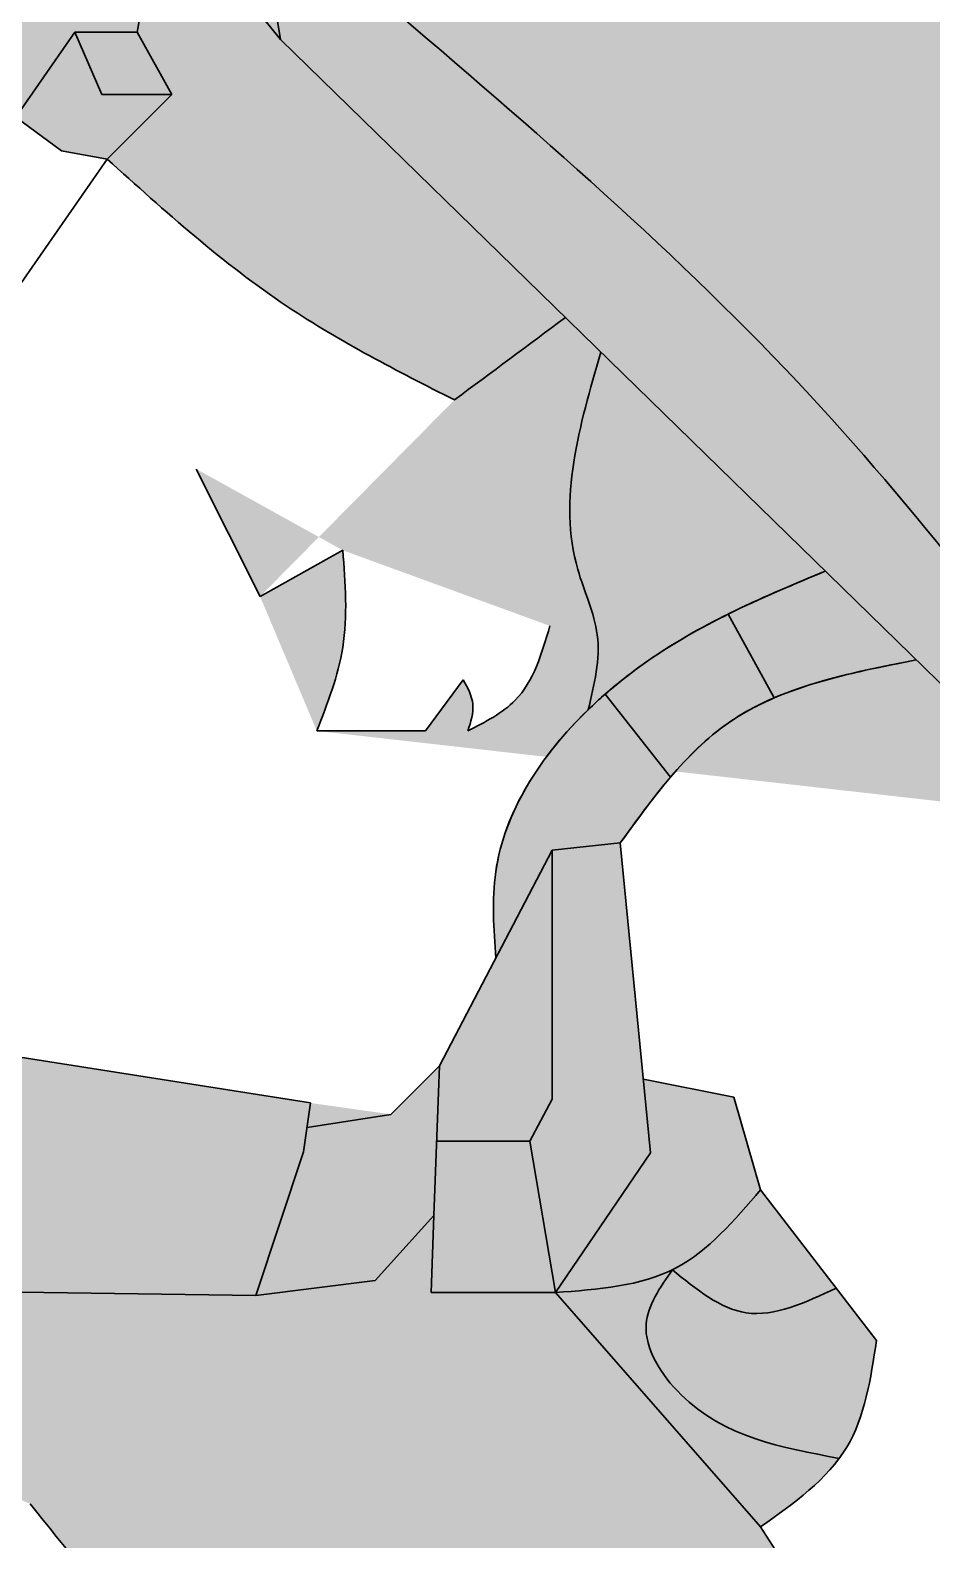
# Model space of a CAD drawing. Header units: millimetres. Extents: x 1769 to 1960, y 325 to 373.
# Drawn here: x 1874.06 to 1882.34, y 333.72 to 347.58 of the extents above; entities that cross this region are included whole.
import ezdxf

# ---------------------------------------------------------------- set-up
doc = ezdxf.new("R2010")
doc.units = ezdxf.units.MM

msp = doc.modelspace()

# ---------------------------------------------------------------- hatches: boundary and pattern name
at = {"lineweight": 35, "true_color": 0xffffff, "transparency": 33554687}
h = msp.add_hatch(color=7, dxfattribs=at)
h.set_gradient(color1=(248, 153, 30), color2=(247, 242, 129), rotation=100.00000000000003, centered=1)
edge = h.paths.add_edge_path()
edge.add_spline(control_points=[(1884.824130315142, 350.9769788894565), (1884.625200691187, 350.8173533069127), (1884.104867320043, 350.4227517839221), (1883.036360689566, 349.989431203754), (1881.643211257892, 350.0995344554509), (1880.568367718119, 350.8703583233998), (1880.04242853752, 351.782568723432), (1879.618042584472, 352.8847564566242), (1878.80721097609, 353.3540160958065), (1877.461967603781, 354.1416068341406), (1879.214035348589, 354.3674793596369), (1880.081489608632, 354.8036757777256), (1880.279846786127, 355.7642845855397), (1881.116360087763, 356.3241425360252), (1881.800992037062, 356.6379822006567), (1882.040426598757, 356.7436795669631)], knot_values=[0.3471506878311583, 0.3471506878311583, 0.3471506878311583, 0.3471506878311583, 1.112734461329204, 2.306294347598495, 3.790641945923429, 5.074858632271154, 6.145667967320282, 6.983355005621768, 8.50855668654755, 9.140180498273795, 10.92895704558753, 11.21128001387287, 11.92318808145047, 13.39303145148878, 14.18489923791493, 14.18489923791493, 14.18489923791493, 14.18489923791493], degree=3, periodic=0)
edge.add_spline(control_points=[(1882.040426598757, 356.7436795669631), (1881.870059496187, 357.308258793574), (1881.53678640367, 358.4883585594196), (1881.181290516891, 359.8424096763767), (1880.867229361095, 361.1099324574451), (1879.583602889598, 361.6241828865177), (1878.261588027795, 362.6460197788645), (1876.979890191306, 363.6722822597415), (1876.343254429065, 364.4223513693988), (1876.153469352427, 364.6682756378111)], knot_values=[2.849286707977086, 2.849286707977086, 2.849286707977086, 2.849286707977086, 4.613049002019338, 6.517988457313356, 7.135591304349128, 8.363928963404348, 10.26302010730355, 12.28784634640862, 13.22073996174955, 13.22073996174955, 13.22073996174955, 13.22073996174955], degree=3, periodic=0)
edge.add_line((1876.153469352427, 364.668275637811), (1876.006011886828, 363.1828815472714))
edge.add_line((1876.006011886828, 363.1828815472714), (1875.346718971354, 363.1828815472714))
edge.add_line((1875.346718971354, 363.1828815472714), (1875.738117386069, 361.565701977443))
edge.add_line((1875.738117386069, 361.565701977443), (1873.668152701075, 357.8205918703134))
edge.add_line((1873.668152701075, 357.8205918703134), (1872.64492319483, 358.7615213575606))
edge.add_spline(control_points=[(1872.64492319483, 358.7615213575606), (1872.480595497765, 358.5518515921865), (1872.128135723657, 358.1021394653749), (1871.721974612214, 356.6160712548635), (1872.448097231576, 354.4129707276075), (1873.336964820527, 351.8518903254975), (1874.70952526925, 349.4988969198331), (1875.799301977484, 348.1796696207979), (1876.363778093537, 347.4963440401317)], knot_values=[0, 0, 0, 0, 0.793774584578549, 1.7025347264675, 4.482030449746286, 7.446743857089983, 9.920340370766322, 12.57841114682466, 12.57841114682466, 12.57841114682466, 12.57841114682466], degree=3, periodic=0)
edge.add_line((1876.363778093537, 347.4963440401317), (1876.160334601301, 348.7163957944855))
edge.add_line((1876.160334601301, 348.7163957944855), (1876.804499859396, 349.7978802888312))
edge.add_line((1876.804499859396, 349.7978802888312), (1878.359085188079, 350.1669583516822))
edge.add_spline(control_points=[(1878.359085188079, 350.1669583516822), (1878.657954204353, 350.0499945315548), (1880.046856857225, 349.5064408300354), (1881.554343854228, 349.4620704524451), (1882.737444433719, 349.4272478506292)], knot_values=[0, 0, 0, 0, 0.9598013903905811, 4.460384398373872, 4.460384398373872, 4.460384398373872, 4.460384398373872], degree=3, periodic=0)
edge.add_line((1882.737444433719, 349.4272478506292), (1888.522052512932, 349.9490300908438))
edge.add_line((1888.522052512932, 349.9490300908438), (1888.872571283206, 349.1019329982842))
edge.add_spline(control_points=[(1888.872571283206, 349.1019329982843), (1889.319715010519, 349.967669014718), (1889.987545782706, 351.3508816392936), (1890.24360719977, 352.8918552694385), (1890.277859085802, 353.4588366913375)], knot_values=[0.5102602438032517, 0.5102602438032517, 0.5102602438032517, 0.5102602438032517, 3.418381101405393, 5.106603633363097, 5.106603633363097, 5.106603633363097, 5.106603633363097], degree=3, periodic=0)
edge.add_spline(control_points=[(1890.277859085802, 353.4588366913375), (1890.305962172777, 353.9240352558205), (1890.241398684217, 356.3989751008653), (1888.974439355352, 358.5762572381765), (1887.899889829268, 360.3322999026042)], knot_values=[5.106603633363097, 5.106603633363097, 5.106603633363097, 5.106603633363097, 6.491761361748718, 12.4653847137255, 12.4653847137255, 12.4653847137255, 12.4653847137255], degree=3, periodic=0)
edge.add_spline(control_points=[(1887.899889829268, 360.3322999026042), (1887.833550181728, 360.4407130083707), (1887.767034930143, 360.5490826426814), (1887.700519678557, 360.657452276992)], knot_values=[12.4653847137255, 12.4653847137255, 12.4653847137255, 12.4653847137255, 12.83417931842736, 12.83417931842736, 12.83417931842736, 12.83417931842736], degree=3, periodic=0)
edge.add_spline(control_points=[(1887.700519678563, 360.6574522769806), (1887.802017336042, 360.4250628466908), (1888.050345901432, 359.742804741242), (1888.134707346265, 359.0168568525606), (1888.189678767975, 358.5438162638503)], knot_values=[40.2354053358717, 40.2354053358717, 40.2354053358717, 40.2354053358717, 40.99463548530563, 42.41470788691642, 42.41470788691642, 42.41470788691642, 42.41470788691642], degree=3, periodic=0)
edge.add_spline(control_points=[(1888.189678767971, 358.5438162638571), (1888.315388367726, 358.3233740319219), (1888.765107434661, 357.425051764391), (1889.066441481742, 355.2158073215634), (1889.069558818486, 353.0996051925638), (1888.88816541321, 351.4291716034145), (1888.256676122345, 350.464014488168), (1887.181050790812, 350.0911146243388), (1886.034113683249, 350.0957244754544), (1885.242099751413, 350.5581348422716), (1884.893641786282, 350.9020201446767), (1884.824130315141, 350.9769788894567)], knot_values=[15.34426734999765, 15.34426734999765, 15.34426734999765, 15.34426734999765, 16.17082966123146, 18.77235188409562, 21.54469236370951, 22.66262467863747, 23.75902256409694, 24.77892587248258, 25.94420423971667, 27.10411572522744, 27.41082747392764, 27.41082747392764, 27.41082747392764, 27.41082747392764], degree=3, periodic=0)
edge = h.paths.add_edge_path()
edge.add_line((1878.79295715872, 368.7324603640855), (1877.94427535127, 366.8812289731541))
edge.add_spline(control_points=[(1877.94427535127, 366.8812289731541), (1878.138728219816, 366.7631026581487), (1878.89270012252, 366.3547846223955), (1879.735211414599, 366.0035591950772), (1880.386414077188, 365.787766158653), (1880.448690231209, 365.7675598247286)], knot_values=[28.2641990925982, 28.2641990925982, 28.2641990925982, 28.2641990925982, 28.94363726449557, 30.80765956646786, 31.0042806216313, 31.0042806216313, 31.0042806216313, 31.0042806216313], degree=3, periodic=0)
edge.add_line((1880.448690231209, 365.7675598247287), (1878.79295715872, 368.7324603640855))
h = msp.add_hatch(color=7, dxfattribs=at)
h.set_gradient(color1=(16, 86, 137), color2=(34, 52, 110), name='INVCYLINDER')
edge = h.paths.add_edge_path()
edge.add_spline(control_points=[(1872.124817640576, 355.4556351673377), (1872.03055560279, 355.7975823117121), (1871.95703873726, 356.1419713902255), (1871.926571739388, 356.4874554179233)], knot_values=[2.45644496757796, 2.45644496757796, 2.45644496757796, 2.45644496757796, 3.501409643760723, 3.501409643760723, 3.501409643760723, 3.501409643760723], degree=3, periodic=0)
edge.add_line((1871.926571739384, 356.4874554179707), (1870.823976176198, 355.8187995805253))
edge.add_line((1870.823976176198, 355.8187995805253), (1870.609923971253, 354.5240725814666))
edge.add_spline(control_points=[(1870.609923971253, 354.5240725814666), (1870.788450368553, 354.0015774847456), (1870.966976765853, 353.4790823880247), (1871.042393489418, 352.94295425554)], knot_values=[0, 0, 0, 0, 1.638298920087561, 1.638298920087561, 1.638298920087561, 1.638298920087561], degree=3, periodic=0)
edge.add_spline(control_points=[(1871.042393489418, 352.94295425554), (1871.044799952678, 352.9258470067402), (1871.11698931813, 352.3888170043919), (1871.082593661504, 351.8376944599449), (1871.049294577683, 351.3041423314693)], knot_values=[1.638298920087561, 1.638298920087561, 1.638298920087561, 1.638298920087561, 1.690575205430709, 3.278023297662561, 3.278023297662561, 3.278023297662561, 3.278023297662561], degree=3, periodic=0)
edge.add_line((1871.049294577683, 351.3041423314693), (1872.930231510305, 348.959767764412))
edge.add_line((1872.930231510305, 348.959767764412), (1873.603033915121, 349.4227586017406))
edge.add_line((1873.603033915121, 349.4227586017406), (1874.146841142114, 348.8789513747485))
edge.add_line((1874.146841142114, 348.8789513747485), (1873.739674676748, 348.2376211190256))
edge.add_line((1873.739674676748, 348.2376211190256), (1873.31031913746, 348.4860316433851))
edge.add_line((1873.31031913746, 348.4860316433851), (1871.41220814854, 350.851811723886))
edge.add_line((1871.41220814854, 350.851811723886), (1870.752845272711, 348.6565135173664))
edge.add_line((1870.752845272711, 348.6565135173664), (1869.640004127402, 348.1832758881006))
edge.add_line((1869.640004127402, 348.1832758881006), (1868.095595695931, 348.4408318968569))
edge.add_line((1868.095595695931, 348.4408318968569), (1867.231325689517, 350.7041459026126))
edge.add_line((1867.231325689517, 350.7041459026126), (1866.66031304742, 350.3055169590157))
edge.add_line((1866.66031304742, 350.3055169590157), (1867.405474959565, 346.9665434328656))
edge.add_spline(control_points=[(1867.405474959565, 346.9665434328656), (1867.205207189656, 345.7602544045841), (1866.792938089344, 343.2770006457076), (1867.254077042363, 340.8008941349794), (1867.49120873976, 339.5276047371102)], knot_values=[0, 0, 0, 0, 3.63865164746618, 7.49048956673741, 7.49048956673741, 7.49048956673741, 7.49048956673741], degree=3, periodic=0)
edge.add_spline(control_points=[(1867.49120873976, 339.5276047371102), (1867.565035453088, 339.0129717258522), (1867.692256362817, 338.1261371788702), (1867.539048395128, 337.2458101533132), (1867.474747516173, 336.8763398028776)], knot_values=[0, 0, 0, 0, 1.546933367248583, 2.665732516074162, 2.665732516074162, 2.665732516074162, 2.665732516074162], degree=3, periodic=0)
edge.add_line((1867.474747516173, 336.8763398028777), (1868.811625773759, 336.9820120343143))
edge.add_spline(control_points=[(1868.811625773737, 336.982012034299), (1869.10863670287, 337.1813236870583), (1869.636392795944, 337.4002119668122), (1870.182673662081, 337.3712948405887), (1870.373914922912, 337.3611715724653)], knot_values=[2.38679186065924, 2.38679186065924, 2.38679186065924, 2.386791860700247, 3.447695853840271, 4.019149331808633, 4.019149331808633, 4.019149331808633, 4.019149331808633], degree=3, periodic=0)
edge.add_line((1870.373914922912, 337.3611715724653), (1871.242886368407, 338.8401692591031))
edge.add_line((1871.242886368407, 338.8401692591031), (1871.44491033898, 340.0702068656086))
edge.add_line((1871.44491033898, 340.0702068656086), (1871.753227026011, 342.2503221275306))
edge.add_line((1871.753227026011, 342.2503221275306), (1871.992268643116, 342.9241414017061))
edge.add_line((1871.992268643116, 342.9241414017061), (1873.012804688578, 345.4583482939623))
edge.add_line((1873.012804688578, 345.4583482939623), (1873.933554493646, 346.7832569315635))
edge.add_line((1873.933554493646, 346.7832569315635), (1874.475977275996, 347.5637736643534))
edge.add_line((1874.475977275996, 347.5637736643534), (1875.046866634634, 347.5637736643534))
edge.add_line((1875.046866634634, 347.5637736643534), (1875.278339706428, 348.8426940014035))
edge.add_spline(control_points=[(1875.278339706478, 348.8426940013392), (1875.089811321988, 349.0883062142088), (1874.57420358136, 349.7874414763418), (1874.115241414258, 350.5309394310053), (1873.848968084662, 351.0226205030424)], knot_values=[8.244159132328441, 8.244159132328441, 8.244159132328441, 8.244159132328441, 9.172995528396626, 10.84917676683451, 10.84917676683451, 10.84917676683451, 10.84917676683451], degree=3, periodic=0)
edge.add_line((1873.848968084797, 351.0226205027945), (1871.542268212111, 353.5701145342589))
edge.add_line((1871.542268212111, 353.5701145342589), (1872.124817640577, 355.4556351673371))
h = msp.add_hatch(color=7, dxfattribs=at)
h.set_gradient(color1=(205, 105, 40), color2=(254, 204, 102), centered=1)
edge = h.paths.add_edge_path()
edge.add_line((1888.522052512932, 349.9490300908438), (1882.737444433719, 349.4272478506292))
edge.add_spline(control_points=[(1882.737444433719, 349.4272478506292), (1881.554343854228, 349.4620704524451), (1880.046856857224, 349.5064408300353), (1878.657954204353, 350.0499945315549), (1878.359085188079, 350.1669583516822)], knot_values=[0, 0, 0, 0, 3.500583007983291, 4.460384398373872, 4.460384398373872, 4.460384398373872, 4.460384398373872], degree=3, periodic=0)
edge.add_line((1878.359085188079, 350.1669583516822), (1876.804499859396, 349.7978802888312))
edge.add_line((1876.804499859396, 349.7978802888312), (1876.160334601301, 348.7163957944855))
edge.add_line((1876.160334601301, 348.7163957944855), (1876.363778093537, 347.4963440401317))
edge.add_line((1876.363778093537, 347.4963440401317), (1883.673187685017, 340.3591329844199))
edge.add_line((1883.673187685017, 340.3591329844199), (1884.195505305318, 340.5360371397724))
edge.add_line((1884.195505305318, 340.5360371397724), (1886.235733192474, 337.9488952704937))
edge.add_line((1886.235733192474, 337.9488952704937), (1888.153029394814, 339.780523077474))
edge.add_spline(control_points=[(1888.153029394814, 339.780523077474), (1888.493620469117, 340.1058959028836), (1889.298713619428, 340.8750159791227), (1890.01196480309, 341.8120624260296), (1890.244540591336, 342.4371524480692), (1890.252590440347, 342.459500395654)], knot_values=[3.160055997420768, 3.160055997420768, 3.160055997420768, 3.160055997420768, 4.578051399126314, 6.511930051726289, 6.583328082239504, 6.583328082239504, 6.583328082239504, 6.583328082239504], degree=3, periodic=0)
edge.add_line((1890.252590440347, 342.459500395654), (1886.472519590341, 341.8281499217655))
edge.add_line((1886.472519590341, 341.8281499217655), (1889.421504969088, 343.6459519593789))
edge.add_line((1889.421504969088, 343.6459519593789), (1887.631032005332, 347.0071618753035))
edge.add_line((1887.631032005332, 347.0071618753035), (1890.485564696102, 344.1526291845333))
edge.add_spline(control_points=[(1890.485564696102, 344.1526291845331), (1890.468773562776, 344.638034521868), (1890.396295822937, 345.1163730421487), (1890.323818083098, 345.5947115624294)], knot_values=[0, 0, 0, 0, 1.451332310644144, 1.451332310644144, 1.451332310644144, 1.451332310644144], degree=3, periodic=0)
edge.add_line((1890.323818083098, 345.5947115624294), (1888.522052512932, 349.9490300908438))
h.paths.add_polyline_path([(1886.059110547239, 348.4934241336358), (1887.478481913577, 348.9478745875733), (1888.057254674453, 347.5982942902825), (1887.272052097617, 348.3791220794716), (1886.748125954185, 348.2042282288658), (1886.51386064545, 347.5982942902825)], flags=16)
h = msp.add_hatch(color=7, dxfattribs=at)
h.set_gradient(color1=(248, 153, 30), color2=(247, 242, 129), rotation=110.00000000000003, centered=1, tint=0.75)
edge = h.paths.add_edge_path()
edge.add_spline(control_points=[(1876.363778093537, 347.4963440401317), (1875.996552542075, 347.9408882928498), (1875.629326990613, 348.3854325455679), (1875.278339706478, 348.8426940013392)], knot_values=[10.84917676683451, 10.84917676683451, 10.84917676683451, 10.84917676683451, 12.57841114682466, 12.57841114682466, 12.57841114682466, 12.57841114682466], degree=3, periodic=0)
edge.add_line((1875.278339706428, 348.8426940014032), (1875.046866634634, 347.5637736643534))
edge.add_line((1875.046866634634, 347.5637736643534), (1875.363851250685, 346.9918655961992))
edge.add_line((1875.363851250685, 346.9918655961992), (1874.770361680717, 346.3983760262314))
edge.add_spline(control_points=[(1874.770361680717, 346.3983760262314), (1875.302482225295, 345.9188778110897), (1876.272351960351, 345.044920186979), (1877.434480757259, 344.4532080974438), (1877.959005775095, 344.1861397697829)], knot_values=[0, 0, 0, 0, 2.137415956525267, 3.895762094857253, 3.895762094857253, 3.895762094857253, 3.895762094857253], degree=3, periodic=0)
edge.add_spline(control_points=[(1877.959005775095, 344.1861397697829), (1878.298760008401, 344.4385755339599), (1878.638514241707, 344.6910112981368), (1878.978268475013, 344.9434470623137)], knot_values=[0, 0, 0, 0, 1.269807381757149, 1.269807381757149, 1.269807381757149, 1.269807381757149], degree=3, periodic=0)
edge.add_line((1878.978268475013, 344.9434470623137), (1876.363778093538, 347.4963440401306))
h = msp.add_hatch(color=7, dxfattribs=at)
h.set_gradient(color1=(147, 149, 152), color2=(190, 191, 193), one_color=1, tint=0.75)
h.paths.add_polyline_path([(1872.355848152951, 339.989427935451), (1871.44491033898, 340.0702068656086), (1871.242886368407, 338.8401692591031), (1870.966890996845, 338.3704225048475), (1871.8957885297, 338.4900582295123)], flags=17)
h.paths.add_polyline_path([(1871.873258540657, 338.416631261922), (1871.8957885297, 338.4900582295123), (1870.966890996845, 338.3704225048475), (1870.373914922912, 337.3611715724653), (1871.125308398562, 336.9619015536845)], flags=17)
h.paths.add_polyline_path([(1873.774893290692, 344.9642277671921), (1873.577256064294, 345.4583482939623), (1873.012804688578, 345.4583482939623), (1871.992268643116, 342.9241414017061), (1872.59297110356, 343.1286165283508), (1872.91636920293, 342.7050869619808)], flags=17)
h.paths.add_polyline_path([(1875.363851250685, 346.9918655961992), (1874.722150551624, 346.9918655961992), (1874.475977275996, 347.5637736643534), (1873.933554493646, 346.7832569315635), (1874.353545412333, 346.4733243373046), (1874.770361680717, 346.3983760262314)], flags=0)
h.paths.add_polyline_path([(1875.046866634634, 347.5637736643534), (1874.475977275996, 347.5637736643534), (1874.722150551624, 346.9918655961992), (1875.363851250685, 346.9918655961992)], flags=0)
h.paths.add_polyline_path([(1871.44491033898, 340.0702068656086), (1872.355848152951, 339.989427935451), (1872.464127204476, 341.5150465576401), (1872.91636920293, 342.7050869619808), (1872.59297110356, 343.1286165283508), (1871.992268643116, 342.9241414017061), (1871.753227026011, 342.2503221275306)], flags=17)
h.paths.add_polyline_path([(1874.353545412333, 346.4733243373046), (1874.770361680717, 346.3983760262314), (1873.774893290692, 344.9642277671921), (1873.577256064294, 345.4583482939623), (1873.012804688578, 345.4583482939623), (1873.933554493646, 346.7832569315635)], flags=16)
edge = h.paths.add_edge_path()
edge.add_line((1871.44491033898, 340.0702068656086), (1872.355848152951, 339.989427935451))
edge.add_line((1871.44491033898, 340.0702068656086), (1871.753227026011, 342.2503221275306))
edge.add_line((1871.753227026011, 342.2503221275306), (1871.992268643116, 342.9241414017061))
edge.add_line((1871.992268643116, 342.9241414017061), (1873.012804688578, 345.4583482939623))
edge.add_line((1873.012804688578, 345.4583482939623), (1873.577256064294, 345.4583482939623))
edge.add_line((1873.577256064294, 345.4583482939623), (1873.774893290692, 344.9642277671921))
edge.add_line((1873.774893290692, 344.9642277671921), (1872.91636920293, 342.7050869619808))
edge.add_line((1872.91636920293, 342.7050869619808), (1872.464127204476, 341.5150465576401))
edge.add_line((1872.464127204476, 341.5150465576401), (1872.355848152951, 339.989427935451))
edge = h.paths.add_edge_path()
edge.add_line((1872.59297110356, 343.1286165283508), (1872.91636920293, 342.7050869619808))
edge.add_line((1873.774893290692, 344.9642277671921), (1872.91636920293, 342.7050869619808))
edge.add_line((1874.770361680717, 346.3983760262314), (1873.774893290692, 344.9642277671921))
edge.add_line((1875.363851250685, 346.9918655961992), (1874.770361680717, 346.3983760262314))
edge.add_line((1875.363851250685, 346.9918655961992), (1874.722150551624, 346.9918655961992))
edge.add_line((1874.722150551624, 346.9918655961992), (1874.475977275996, 347.5637736643534))
edge.add_line((1873.933554493646, 346.7832569315635), (1874.475977275996, 347.5637736643534))
edge.add_line((1873.012804688578, 345.4583482939623), (1873.933554493646, 346.7832569315635))
edge.add_line((1871.992268643116, 342.9241414017061), (1873.012804688578, 345.4583482939623))
edge.add_line((1871.992268643116, 342.9241414017061), (1872.59297110356, 343.1286165283508))
edge = h.paths.add_edge_path(flags=16)
edge.add_line((1874.353545412333, 346.4733243373046), (1874.770361680717, 346.3983760262314))
edge.add_line((1873.933554493646, 346.7832569315635), (1874.353545412333, 346.4733243373046))
edge.add_line((1873.933554493646, 346.7832569315635), (1874.475977275996, 347.5637736643534))
edge.add_line((1874.475977275996, 347.5637736643534), (1875.046866634634, 347.5637736643534))
edge.add_line((1875.046866634634, 347.5637736643534), (1875.363851250685, 346.9918655961992))
edge.add_line((1875.363851250685, 346.9918655961992), (1874.770361680717, 346.3983760262314))
edge = h.paths.add_edge_path(flags=0)
edge.add_line((1875.363851250685, 346.9918655961992), (1874.722150551624, 346.9918655961992))
edge.add_line((1875.046866634634, 347.5637736643534), (1875.363851250685, 346.9918655961992))
edge.add_line((1874.475977275996, 347.5637736643534), (1875.046866634634, 347.5637736643534))
edge.add_line((1874.722150551624, 346.9918655961992), (1874.475977275996, 347.5637736643534))
edge = h.paths.add_edge_path()
edge.add_line((1870.373914922912, 337.3611715724653), (1872.086880465665, 336.450948358411))
edge.add_line((1871.873258540657, 338.416631261922), (1871.125308398562, 336.9619015536848))
edge.add_line((1870.966890996846, 338.3704225048475), (1871.8957885297, 338.4900582295123))
edge.add_line((1872.355848152951, 339.989427935451), (1871.873258540657, 338.416631261922))
edge.add_line((1870.373914922912, 337.3611715724653), (1871.242886368407, 338.8401692591031))
edge.add_line((1871.242886368407, 338.8401692591031), (1871.44491033898, 340.0702068656086))
h = msp.add_hatch(color=7, dxfattribs=at)
h.set_gradient(color1=(248, 153, 30), color2=(247, 242, 129), rotation=170.99999999999997, centered=1, name='HEMISPHERICAL')
edge = h.paths.add_edge_path(flags=17)
edge.add_spline(control_points=[(1878.338755259103, 339.0627195241798), (1878.331528445151, 339.1682730952361), (1878.324301631199, 339.2738266662924), (1878.320464404257, 339.3787865883572)], knot_values=[0, 0, 0, 0, 0.3128636215457591, 0.3128636215457591, 0.3128636215457591, 0.3128636215457591], degree=3, periodic=0)
edge.add_spline(control_points=[(1878.320464404257, 339.3787865883572), (1878.314708563814, 339.5362264722609), (1878.316579294222, 339.6923306459202), (1878.337516451813, 339.8450955439584)], knot_values=[0.3128636215457591, 0.3128636215457591, 0.3128636215457591, 0.3128636215457591, 0.7821590562677441, 0.7821590562677441, 0.7821590562677441, 0.7821590562677441], degree=3, periodic=0)
edge.add_spline(control_points=[(1878.337516451813, 339.8450955439584), (1878.337922199287, 339.8480560208635), (1878.352126627586, 339.9498561005233), (1878.374903547883, 340.0501548022235), (1878.404209836985, 340.1458537742672)], knot_values=[0.7821590562677441, 0.7821590562677441, 0.7821590562677441, 0.7821590562677441, 0.7912536736437801, 1.095022544759755, 1.095022544759755, 1.095022544759755, 1.095022544759755], degree=3, periodic=0)
edge.add_spline(control_points=[(1878.404209836985, 340.1458537742672), (1878.419239478973, 340.194932703486), (1878.436160564152, 340.2435686809056), (1878.454853061311, 340.2917254507105)], knot_values=[1.095022544759755, 1.095022544759755, 1.095022544759755, 1.095022544759755, 1.250809494253463, 1.250809494253463, 1.250809494253463, 1.250809494253463], degree=3, periodic=0)
edge.add_spline(control_points=[(1878.454853061311, 340.2917254507105), (1878.473700302977, 340.3402808829072), (1878.494348407039, 340.3883491404756), (1878.516674336531, 340.435893059702)], knot_values=[1.250809494253463, 1.250809494253463, 1.250809494253463, 1.250809494253463, 1.407886114922326, 1.407886114922326, 1.407886114922326, 1.407886114922326], degree=3, periodic=0)
edge.add_spline(control_points=[(1878.516674336531, 340.435893059702), (1878.561142888572, 340.5305905390215), (1878.612267752326, 340.6232078499363), (1878.669076704704, 340.7134513293148)], knot_values=[1.407886114922326, 1.407886114922326, 1.407886114922326, 1.407886114922326, 1.720749679378459, 1.720749679378459, 1.720749679378459, 1.720749679378459], degree=3, periodic=0)
edge.add_spline(control_points=[(1878.669076704704, 340.7134513293148), (1878.697656855221, 340.7588521352768), (1878.727675659557, 340.8036521198878), (1878.759009320997, 340.847813889949)], knot_values=[1.720749679378459, 1.720749679378459, 1.720749679378459, 1.720749679378459, 1.87814895166145, 1.87814895166145, 1.87814895166145, 1.87814895166145], degree=3, periodic=0)
edge.add_spline(control_points=[(1878.759009320997, 340.847813889949), (1878.820814572546, 340.9349224237758), (1878.887735547092, 341.0195478521449), (1878.958822182916, 341.101403205838)], knot_values=[1.87814895166145, 1.87814895166145, 1.87814895166145, 1.87814895166145, 2.188617028801371, 2.188617028801371, 2.188617028801371, 2.188617028801371], degree=3, periodic=0)
edge.add_spline(control_points=[(1878.958822182916, 341.101403205838), (1879.030489136739, 341.1839267882999), (1879.106390042468, 341.2636348842946), (1879.185551380343, 341.3402334390273)], knot_values=[2.188617028801371, 2.188617028801371, 2.188617028801371, 2.188617028801371, 2.501619621908666, 2.501619621908666, 2.501619621908666, 2.501619621908666], degree=3, periodic=0)
edge.add_spline(control_points=[(1879.187508858016, 341.3421262693869), (1879.243499370359, 341.5738026069517), (1879.350065739341, 342.0147506361804), (1878.844692685954, 343.0603408558461), (1879.105816308085, 343.9479657575991), (1879.304856384746, 344.6245530653591)], knot_values=[0, 0, 0, 0, 0.692789899283041, 1.318582398053525, 3.324875466259894, 3.324875466259894, 3.324875466259894, 3.324875466259894], degree=3, periodic=0)
edge.add_line((1879.304856384746, 344.624553065359), (1878.978268475013, 344.9434470623137))
edge.add_spline(control_points=[(1878.978268475013, 344.9434470623137), (1878.638514241707, 344.6910112981368), (1878.298760008401, 344.4385755339599), (1877.959005775095, 344.1861397697829)], knot_values=[0, 0, 0, 0, 1.269807381757149, 1.269807381757149, 1.269807381757149, 1.269807381757149], degree=3, periodic=0)
edge.add_spline(control_points=[(1877.959005775095, 344.1861397697829), (1877.434480757259, 344.4532080974439), (1876.272351960351, 345.0449201869791), (1875.302482225294, 345.9188778110897), (1874.770361680717, 346.3983760262314)], knot_values=[0, 0, 0, 0, 1.758346138331986, 3.895762094857253, 3.895762094857253, 3.895762094857253, 3.895762094857253], degree=3, periodic=0)
edge.add_line((1874.770361680717, 346.3983760262314), (1873.774893290692, 344.9642277671921))
edge.add_line((1873.774893290692, 344.9642277671921), (1872.91636920293, 342.7050869619808))
edge.add_line((1872.91636920293, 342.7050869619808), (1872.464127204476, 341.5150465576401))
edge.add_line((1872.464127204476, 341.5150465576401), (1872.355848152951, 339.989427935451))
edge.add_line((1872.355848152951, 339.989427935451), (1871.8957885297, 338.4900582295124))
edge.add_line((1871.8957885297, 338.4900582295124), (1873.034868313903, 338.046464038292))
edge.add_line((1873.034868313903, 338.046464038292), (1873.195348438713, 338.2753952064388))
edge.add_line((1873.195348438713, 338.2753952064388), (1876.638256480535, 337.7320065719998))
edge.add_line((1876.638256480535, 337.7320065719998), (1876.606203138515, 337.5072267240089))
edge.add_line((1876.606203138515, 337.5072267240089), (1877.376033260857, 337.6275887565258))
edge.add_line((1877.376033260857, 337.6275887565258), (1877.820993573309, 338.072549068977))
edge.add_line((1877.820993573309, 338.072549068977), (1878.338755259103, 339.0627195241798))
edge = h.paths.add_edge_path()
edge.add_spline(control_points=[(1878.082908301192, 341.1494469892784), (1878.24250722209, 341.2301341822973), (1878.634323005839, 341.4282214600395), (1878.761119414965, 341.8575504757117), (1878.836267649337, 342.1120002485013)], knot_values=[0, 0, 0, 0, 0.5174100945862014, 1.270243185790482, 1.270243185790482, 1.270243185790482, 1.270243185790482], degree=3, periodic=0)
edge.add_spline(control_points=[(1876.934028697802, 342.8063871522147), (1876.957354870886, 342.5050103666134), (1877.001595159546, 341.9334208503008), (1876.794117800349, 341.4000853112361), (1876.696035134049, 341.1479567324516)], knot_values=[0, 0, 0, 0, 0.8934955971592444, 1.694598723616755, 1.694598723616755, 1.694598723616755, 1.694598723616755], degree=3, periodic=0)
edge.add_line((1876.175021925474, 342.3821374170766), (1876.934028697802, 342.8063871522147))
edge.add_line((1875.589685887561, 343.5520380472191), (1876.175021925474, 342.3821374170766))
edge.add_spline(control_points=[(1878.040377944289, 341.6172023726093), (1878.080663247761, 341.5431550517551), (1878.162058258798, 341.3935450953009), (1878.109469168787, 341.2313605830498), (1878.082908301188, 341.1494469892647)], knot_values=[0, 0, 0, 0, 0.241816491664692, 0.4885815498863506, 0.4885815498863506, 0.4885815498863506, 0.4885815498863506], degree=3, periodic=0)
edge.add_line((1877.69303547013, 341.1479567324516), (1878.040377944289, 341.6172023726093))
edge.add_line((1876.696035134049, 341.1479567324516), (1877.69303547013, 341.1479567324516))
edge.add_spline(control_points=[(1877.959005775095, 344.1861397697829), (1878.298760008401, 344.4385755339599), (1878.638514241707, 344.6910112981368), (1878.978268475013, 344.9434470623137)], knot_values=[0, 0, 0, 0, 1.269807381757149, 1.269807381757149, 1.269807381757149, 1.269807381757149], degree=3, periodic=0)
edge.add_spline(control_points=[(1874.770361680717, 346.3983760262314), (1875.302482225295, 345.9188778110897), (1876.272351960351, 345.044920186979), (1877.434480757259, 344.4532080974438), (1877.959005775095, 344.1861397697829)], knot_values=[0, 0, 0, 0, 2.137415956525267, 3.895762094857253, 3.895762094857253, 3.895762094857253, 3.895762094857253], degree=3, periodic=0)
edge.add_line((1874.770361680717, 346.3983760262314), (1873.774893290692, 344.9642277671921))
edge.add_line((1873.774893290692, 344.9642277671921), (1872.91636920293, 342.7050869619808))
edge.add_line((1872.91636920293, 342.7050869619808), (1872.464127204476, 341.5150465576401))
edge.add_line((1872.464127204476, 341.5150465576401), (1872.355848152951, 339.989427935451))
edge.add_line((1872.355848152951, 339.989427935451), (1871.873258540657, 338.416631261922))
edge.add_line((1871.8957885297, 338.4900582295123), (1873.14773908231, 338.002508542006))
edge.add_line((1873.195348438713, 338.2753952064388), (1876.638256480535, 337.7320065719998))
edge.add_line((1873.034868313903, 338.0464640382919), (1873.195348438713, 338.2753952064388))
edge.add_line((1876.606203138515, 337.5072267240089), (1877.376033260857, 337.6275887565258))
edge.add_line((1876.638256480535, 337.7320065719998), (1876.574149796494, 337.2824468760181))
edge.add_line((1877.376033260857, 337.6275887565258), (1877.820993573309, 338.072549068977))
edge.add_line((1877.820993573309, 338.072549068977), (1878.856516944897, 340.0528899793827))
edge.add_spline(control_points=[(1878.338755259103, 339.0627195241798), (1878.320478148265, 339.3296717842472), (1878.246840439643, 340.4052111797866), (1879.528143987118, 341.8485507976838), (1880.810681032016, 342.3837883780095), (1881.363437714184, 342.6144687706339)], knot_values=[0, 0, 0, 0, 0.7912536736437801, 3.187927675361649, 5.003237646803795, 5.003237646803795, 5.003237646803795, 5.003237646803795], degree=3, periodic=0)
edge.add_spline(control_points=[(1879.187508858016, 341.3421262693869), (1879.243499370359, 341.5738026069517), (1879.350065739341, 342.0147506361804), (1878.844692685954, 343.0603408558461), (1879.105816308085, 343.9479657575991), (1879.304856384746, 344.6245530653591)], knot_values=[0, 0, 0, 0, 0.692789899283041, 1.318582398053525, 3.324875466259894, 3.324875466259894, 3.324875466259894, 3.324875466259894], degree=3, periodic=0)
edge.add_line((1876.363778093537, 347.4963440401317), (1883.673187685017, 340.3591329844199))
at = {"lineweight": 35, "true_color": 0x22346e, "transparency": 33554687}
h = msp.add_hatch(color=159, dxfattribs=at)
edge = h.paths.add_edge_path()
edge.add_spline(control_points=[(1879.304856384746, 344.6245530653591), (1879.105816308085, 343.9479657575991), (1878.844692685953, 343.060340855846), (1879.350065739341, 342.0147506361805), (1879.24349937036, 341.5738026069517), (1879.187508858016, 341.3421262693869)], knot_values=[0, 0, 0, 0, 2.006293068206369, 2.632085566976853, 3.324875466259894, 3.324875466259894, 3.324875466259894, 3.324875466259894], degree=3, periodic=0)
edge.add_spline(control_points=[(1879.187508858023, 341.3421262693939), (1879.237743537944, 341.3906692038375), (1879.289286187809, 341.4379606494026), (1879.341888532402, 341.4839256137556)], knot_values=[2.504198691921541, 2.504198691921541, 2.504198691921541, 2.504198691921541, 2.702691207726277, 2.702691207726277, 2.702691207726277, 2.702691207726277], degree=3, periodic=0)
edge.add_spline(control_points=[(1879.341888532402, 341.4839256137556), (1879.470480664835, 341.5962919508298), (1879.837398070986, 341.8803056057232), (1880.224325040093, 342.0975937022237), (1880.473291746004, 342.2205643519975)], knot_values=[2.702691207726277, 2.702691207726277, 2.702691207726277, 2.702691207726277, 3.187927675361649, 4.022251897700071, 4.022251897700071, 4.022251897700071, 4.022251897700071], degree=3, periodic=0)
edge.add_spline(control_points=[(1880.473291746004, 342.2205643519975), (1880.766023017566, 342.3651513743521), (1881.064730365875, 342.489810072493), (1881.363437714184, 342.6144687706339)], knot_values=[4.022251897700071, 4.022251897700071, 4.022251897700071, 4.022251897700071, 5.003237646803795, 5.003237646803795, 5.003237646803795, 5.003237646803795], degree=3, periodic=0)
edge.add_line((1881.363437714184, 342.6144687706339), (1879.304856384746, 344.624553065359))
at = {"lineweight": 35, "true_color": 0x939598, "transparency": 33554687}
h = msp.add_hatch(color=252, dxfattribs=at)
h.set_gradient(color1=(147, 149, 152), color2=(190, 191, 193), one_color=1, tint=0.75)
h.paths.add_polyline_path([(1878.652000266135, 337.3817321023727), (1877.795902297215, 337.3817321023727), (1877.771055376587, 336.6976427689623), (1877.745405704688, 335.9914519610597), (1878.885754366112, 335.9914519610597)])
h.paths.add_polyline_path([(1878.856516944897, 340.0528899793827), (1877.820993573309, 338.072549068977), (1877.795902297215, 337.3817321023727), (1878.652000266135, 337.3817321023727), (1878.856516944897, 337.7664273555368)])
edge = h.paths.add_edge_path()
edge.add_spline(control_points=[(1879.482059023784, 340.1190095037532), (1879.631891122163, 340.3264674202755), (1879.781723220542, 340.5339253367979), (1879.943231347287, 340.7236120293916)], knot_values=[0, 0, 0, 0, 0.7418287148361046, 0.7418287148361046, 0.7418287148361046, 0.7418287148361046], degree=3, periodic=0)
edge.add_line((1879.943231347288, 340.7236120293917), (1879.341888532402, 341.4839256137556))
edge.add_spline(control_points=[(1879.341888532402, 341.4839256137556), (1879.289286187809, 341.4379606494026), (1879.237743537944, 341.3906692038375), (1879.187508858023, 341.3421262693939)], knot_values=[2.504198691921541, 2.504198691921541, 2.504198691921541, 2.504198691921541, 2.702691207726277, 2.702691207726277, 2.702691207726277, 2.702691207726277], degree=3, periodic=0)
edge.add_spline(control_points=[(1879.187508858023, 341.3421262693939), (1878.75399505844, 340.9232118463952), (1878.262633845512, 340.1745354768071), (1878.320478148265, 339.3296717842472), (1878.338755259103, 339.0627195241798)], knot_values=[0, 0, 0, 0, 1.712945018277761, 2.504198691921541, 2.504198691921541, 2.504198691921541, 2.504198691921541], degree=3, periodic=0)
edge.add_line((1878.338755259103, 339.0627195241798), (1878.856516944897, 340.0528899793827))
edge.add_line((1878.856516944897, 340.0528899793827), (1879.482059023784, 340.1190095037532))
edge = h.paths.add_edge_path()
edge.add_spline(control_points=[(1880.473291746004, 342.2205643519975), (1880.224325040093, 342.0975937022237), (1879.837398070986, 341.8803056057232), (1879.470480664835, 341.5962919508298), (1879.341888532402, 341.4839256137556)], knot_values=[2.702691207726278, 2.702691207726278, 2.702691207726278, 2.702691207726278, 3.537015430064699, 4.022251897700071, 4.022251897700071, 4.022251897700071, 4.022251897700071], degree=3, periodic=0)
edge.add_line((1879.341888532402, 341.4839256137556), (1879.943231347288, 340.7236120293917))
edge.add_spline(control_points=[(1879.943231347287, 340.7236120293916), (1880.103853855626, 340.9122585884032), (1880.391783180466, 341.1983464201253), (1880.744130833059, 341.3863878535599), (1880.893365101731, 341.4504549642281)], knot_values=[0.7418287148361046, 0.7418287148361046, 0.7418287148361046, 0.7418287148361046, 1.479589664306804, 1.975620767055997, 1.975620767055997, 1.975620767055997, 1.975620767055997], degree=3, periodic=0)
edge.add_line((1880.893365101731, 341.4504549642281), (1880.473291746004, 342.2205643519976))
edge = h.paths.add_edge_path()
edge.add_line((1882.198184584711, 341.7993872625468), (1881.363437714184, 342.6144687706339))
edge.add_spline(control_points=[(1881.363437714184, 342.6144687706339), (1881.064730365875, 342.489810072493), (1880.766023017566, 342.3651513743521), (1880.473291746004, 342.2205643519975)], knot_values=[4.022251897700071, 4.022251897700071, 4.022251897700071, 4.022251897700071, 5.003237646803796, 5.003237646803796, 5.003237646803796, 5.003237646803796], degree=3, periodic=0)
edge.add_line((1880.473291746004, 342.2205643519976), (1880.893365101731, 341.4504549642281))
edge.add_spline(control_points=[(1880.893365101731, 341.4504549642281), (1881.292221195239, 341.6216861278946), (1881.745202889975, 341.7105366952207), (1882.198184584711, 341.7993872625468)], knot_values=[1.975620767055997, 1.975620767055997, 1.975620767055997, 1.975620767055997, 3.301355329652524, 3.301355329652524, 3.301355329652524, 3.301355329652524], degree=3, periodic=0)
at = {"lineweight": 35, "true_color": 0xffffff, "transparency": 33554687}
h = msp.add_hatch(color=7, dxfattribs=at)
h.set_gradient(color1=(34, 52, 110), color2=(16, 86, 137))
h.paths.add_polyline_path([(1879.482059023784, 340.1190095037532), (1878.856516944897, 340.0528899793827), (1878.856516944897, 337.7664273555368), (1878.652000266135, 337.3817321023727), (1878.885754366112, 335.9914519610597), (1879.760326488082, 337.2756221343433)])
h = msp.add_hatch(color=7, dxfattribs=at)
h.set_gradient(color1=(103, 36, 30), color2=(153, 27, 30), rotation=4, centered=1)
edge = h.paths.add_edge_path()
edge.add_line((1872.451205425439, 333.1783080111366), (1872.695849729673, 334.6335656427236))
edge.add_line((1872.695849729673, 334.6335656427236), (1872.927229636382, 336.0099204942581))
edge.add_line((1872.927229636382, 336.0099204942581), (1871.981079354089, 336.3637921851631))
edge.add_line((1871.981079354089, 336.3637921851631), (1872.055137392332, 336.4678157626362))
edge.add_line((1872.055137392332, 336.4678157626362), (1870.373914922912, 337.3611715724653))
edge.add_spline(control_points=[(1870.373914922912, 337.3611715724653), (1870.182673662081, 337.3712948405887), (1869.636392795944, 337.4002119668122), (1869.10863670287, 337.1813236870583), (1868.811625773737, 336.982012034299)], knot_values=[2.38679186065924, 2.38679186065924, 2.38679186065924, 2.38679186065924, 2.958245338627602, 4.019149331767626, 4.019149331808633, 4.019149331808633, 4.019149331808633], degree=3, periodic=0)
edge.add_spline(control_points=[(1868.81162577376, 336.9820120343144), (1868.695498057659, 336.2889785760991), (1868.520252269947, 335.2431369943138), (1868.722265480502, 334.2095816268387), (1868.790413374976, 333.8609181809064)], knot_values=[0, 0, 0, 0, 2.081740081333626, 3.141508268784936, 3.141508268784936, 3.141508268784936, 3.141508268784936], degree=3, periodic=0)
edge.add_spline(control_points=[(1868.790413374976, 333.8609181809064), (1868.636489614036, 333.3181981491992), (1868.360970377244, 332.3467444372183), (1868.494083777225, 331.3490690610025), (1868.552830989948, 330.9087629193015)], knot_values=[0, 0, 0, 0, 1.670129885126782, 2.989485888872106, 2.989485888872106, 2.989485888872106, 2.989485888872106], degree=3, periodic=0)
edge.add_spline(control_points=[(1868.552830989948, 330.9087629193015), (1868.808216412466, 330.6204053030742), (1869.336063001684, 330.0244097184413), (1870.048063103471, 329.6668244594613), (1870.415579693301, 329.4822479199015)], knot_values=[0, 0, 0, 0, 1.14447234852838, 2.365467142437623, 2.365467142437623, 2.365467142437623, 2.365467142437623], degree=3, periodic=0)
edge.add_spline(control_points=[(1870.415579693301, 329.4822479199015), (1870.853529264842, 329.699966117765), (1871.827490913669, 330.1841524002756), (1872.479912189498, 331.0593583151045), (1872.838967069888, 331.5410209565717)], knot_values=[0, 0, 0, 0, 1.44766383991786, 3.219478113695184, 3.219478113695184, 3.219478113695184, 3.219478113695184], degree=3, periodic=0)
edge.add_line((1872.838967069888, 331.5410209565717), (1872.451205425439, 333.1783080111366))
edge = h.paths.add_edge_path()
edge.add_line((1880.768804139364, 333.8394737470027), (1878.885754366112, 335.9914519610597))
edge.add_line((1878.885754366112, 335.9914519610597), (1877.745405704688, 335.9914519610597))
edge.add_line((1877.745405704688, 335.9914519610597), (1877.771055376587, 336.6976427689623))
edge.add_line((1877.771055376587, 336.6976427689623), (1877.230478002773, 336.1027678360523))
edge.add_line((1877.230478002773, 336.1027678360523), (1876.136168551918, 335.965322317662))
edge.add_line((1876.136168551918, 335.965322317662), (1872.927229636382, 336.0099204942581))
edge.add_line((1872.927229636382, 336.0099204942581), (1872.695849729673, 334.6335656427236))
edge.add_line((1872.695849729673, 334.6335656427236), (1874.064693865836, 334.0514627232067))
edge.add_spline(control_points=[(1874.064693865836, 334.0514627232068), (1874.702899780166, 333.2529664983102), (1875.585440972096, 332.1487683167381), (1876.876548142882, 331.64629560131), (1877.233996647121, 331.5071838957792)], knot_values=[0, 0, 0, 0, 2.976469188027062, 4.1160017573666, 4.1160017573666, 4.1160017573666, 4.1160017573666], degree=3, periodic=0)
edge.add_spline(control_points=[(1877.233996647121, 331.5071838957792), (1877.177679161157, 331.1427381679216), (1877.055364963916, 330.3512098197069), (1877.446791775923, 329.6473436416767), (1877.657992788404, 329.2675606403832)], knot_values=[0, 0, 0, 0, 1.076428673889964, 2.337861978033576, 2.337861978033576, 2.337861978033576, 2.337861978033576], degree=3, periodic=0)
edge.add_spline(control_points=[(1877.657992788404, 329.2675606403832), (1878.625936211317, 329.8723890017707), (1879.960383781422, 330.7062308545873), (1881.502094186542, 330.7744506705926), (1881.925522779694, 330.7931871470541)], knot_values=[0, 0, 0, 0, 3.327196104997616, 4.587012683251804, 4.587012683251804, 4.587012683251804, 4.587012683251804], degree=3, periodic=0)
edge.add_line((1881.925522779694, 330.7931871470541), (1882.268416711649, 331.5283578847523))
edge.add_line((1882.268416711649, 331.5283578847523), (1882.025642285975, 331.9025077395181))
edge.add_line((1882.025642285975, 331.9025077395181), (1880.768804139364, 333.8394737470027))
h.paths.add_polyline_path([(1877.820993573309, 338.072549068977), (1877.376033260857, 337.6275887565258), (1876.606203138515, 337.5072267240089), (1876.574149796494, 337.2824468760181), (1876.136168551918, 335.965322317662), (1877.230478002773, 336.1027678360523), (1877.771055376587, 336.6976427689623)])
h.paths.add_polyline_path([(1873.14773908231, 338.002508542006), (1871.8957885297, 338.4900582295124), (1871.873258540657, 338.416631261922), (1871.125308398562, 336.9619015536845), (1872.055137392332, 336.4678157626362)])
at = {"lineweight": 35, "true_color": 0x939598, "transparency": 33554687}
h = msp.add_hatch(color=252, dxfattribs=at)
h.set_gradient(color1=(147, 149, 152), color2=(199, 200, 202))
h.paths.add_polyline_path([(1876.574149796494, 337.2824468760181), (1876.638256480535, 337.7320065719998), (1873.195348438713, 338.2753952064388), (1873.034868313903, 338.046464038292), (1873.14773908231, 338.002508542006), (1871.981079354089, 336.3637921851631), (1872.927229636382, 336.0099204942581), (1876.136168551918, 335.965322317662)])
at = {"lineweight": 35, "true_color": 0xffffff, "transparency": 33554687}
h = msp.add_hatch(color=7, dxfattribs=at)
h.set_gradient(color1=(248, 215, 49), color2=(251, 231, 132), centered=1, one_color=1, tint=0.75)
edge = h.paths.add_edge_path()
edge.add_line((1880.524139225927, 337.7850916185123), (1879.694169193702, 337.951629355341))
edge.add_line((1879.694169193702, 337.951629355341), (1879.760326488082, 337.2756221343433))
edge.add_line((1879.760326488082, 337.2756221343433), (1878.885754366112, 335.9914519610597))
edge.add_spline(control_points=[(1878.885754366112, 335.9914519610597), (1879.265266634582, 336.0191814429619), (1879.644778903052, 336.0469109248642), (1879.959754197061, 336.2009205140757)], knot_values=[1.095619208408913, 1.095619208408913, 1.095619208408913, 1.095619208408913, 2.187373865528836, 2.187373865528836, 2.187373865528836, 2.187373865528836], degree=3, periodic=0)
edge.add_spline(control_points=[(1879.959754197061, 336.2009205140757), (1879.969715022366, 336.2057909361138), (1880.283757102624, 336.3643533194063), (1880.530749107571, 336.6541132181738), (1880.769957752046, 336.9347420289024)], knot_values=[0, 0, 0, 0, 0.03452581082342432, 1.095619208408913, 1.095619208408913, 1.095619208408913, 1.095619208408913], degree=3, periodic=0)
edge.add_line((1880.769957752046, 336.9347420289024), (1880.524139225927, 337.7850916185123))
edge = h.paths.add_edge_path()
edge.add_spline(control_points=[(1881.492480996171, 334.4691728149465), (1880.964083366923, 334.5663346790244), (1880.191706498048, 334.7083594955578), (1879.58426492066, 335.6614699057588), (1879.846107844472, 336.0376492893248), (1879.959754197069, 336.2009205140795)], knot_values=[0, 0, 0, 0, 1.565603882971725, 2.288496689035589, 2.842855875979583, 2.842855875979583, 2.842855875979583, 2.842855875979583], degree=3, periodic=0)
edge.add_spline(control_points=[(1879.959754197061, 336.2009205140757), (1879.644778903052, 336.0469109248642), (1879.265266634582, 336.0191814429619), (1878.885754366112, 335.9914519610597)], knot_values=[1.095619208408913, 1.095619208408913, 1.095619208408913, 1.095619208408913, 2.187373865528836, 2.187373865528836, 2.187373865528836, 2.187373865528836], degree=3, periodic=0)
edge.add_line((1878.885754366112, 335.9914519610597), (1880.768804139364, 333.8394737470027))
edge.add_spline(control_points=[(1880.768804139364, 333.8394737470027), (1881.039587185855, 334.0313189508609), (1881.310370232347, 334.223164154719), (1881.492480996171, 334.4691728149464)], knot_values=[1.144098225670048, 1.144098225670048, 1.144098225670048, 1.144098225670048, 2.094844610480316, 2.094844610480316, 2.094844610480316, 2.094844610480316], degree=3, periodic=0)
edge = h.paths.add_edge_path()
edge.add_spline(control_points=[(1881.463340362971, 336.0323701814131), (1881.180834159241, 335.8995515743534), (1880.639091936301, 335.6448546987231), (1880.179621356932, 336.0209502217446), (1879.959754197061, 336.2009205140757)], knot_values=[0, 0, 0, 0, 0.8557790944065407, 1.641067214904784, 1.641067214904784, 1.641067214904784, 1.641067214904784], degree=3, periodic=0)
edge.add_spline(control_points=[(1879.959754197069, 336.2009205140795), (1879.846107844472, 336.0376492893248), (1879.584264920659, 335.6614699057587), (1880.191706498048, 334.7083594955579), (1880.964083366923, 334.5663346790245), (1881.492480996171, 334.4691728149465)], knot_values=[0, 0, 0, 0, 0.5543591869439943, 1.277251993007858, 2.842855875979583, 2.842855875979583, 2.842855875979583, 2.842855875979583], degree=3, periodic=0)
edge.add_spline(control_points=[(1881.492480996171, 334.4691728149464), (1881.51688329732, 334.5021372443192), (1881.721731438738, 334.8069100483553), (1881.780967614784, 335.2006266248523), (1881.833607746706, 335.5505022229992)], knot_values=[0, 0, 0, 0, 0.1273971901009698, 1.144098225670048, 1.144098225670048, 1.144098225670048, 1.144098225670048], degree=3, periodic=0)
edge.add_line((1881.833607746706, 335.5505022229992), (1881.463340362971, 336.0323701814131))
h = msp.add_hatch(color=7, dxfattribs=at)
h.set_gradient(color1=(248, 153, 30), color2=(254, 204, 102), tint=0.75)
edge = h.paths.add_edge_path()
edge.add_spline(control_points=[(1880.769957752046, 336.9347420289024), (1880.530749107571, 336.6541132181738), (1880.283757102624, 336.3643533194063), (1879.969715022366, 336.2057909361138), (1879.959754197061, 336.2009205140757)], knot_values=[0, 0, 0, 0, 1.061093397585489, 1.095619208408913, 1.095619208408913, 1.095619208408913, 1.095619208408913], degree=3, periodic=0)
edge.add_spline(control_points=[(1879.959754197061, 336.2009205140757), (1880.179621356932, 336.0209502217447), (1880.639091936302, 335.6448546987231), (1881.180834159241, 335.8995515743534), (1881.463340362971, 336.0323701814131)], knot_values=[0, 0, 0, 0, 0.7852881204982434, 1.641067214904784, 1.641067214904784, 1.641067214904784, 1.641067214904784], degree=3, periodic=0)
edge.add_line((1881.463340362971, 336.0323701814131), (1880.769957752046, 336.9347420289024))

# ---------------------------------------------------------------- linework, layer by layer
at = {"color": 18, "lineweight": 35, "true_color": 0x000000}
for p, q in [((1875.046866634634, 347.5637736643534), (1875.278339706407, 348.8426940012832)), ((1876.363778093537, 347.4963440401317), (1876.160334601301, 348.7163957944855)), ((1873.933554493646, 346.7832569315635), (1874.475977275996, 347.5637736643534)), ((1874.475977275996, 347.5637736643534), (1875.046866634634, 347.5637736643534)), ((1874.722150551624, 346.9918655961992), (1874.475977275996, 347.5637736643534)), ((1875.046866634634, 347.5637736643534), (1875.363851250685, 346.9918655961992)), ((1876.363778093537, 347.4963440401317), (1883.673187685017, 340.3591329844199)), ((1875.363851250685, 346.9918655961992), (1874.722150551624, 346.9918655961992)), ((1875.363851250685, 346.9918655961992), (1874.770361680717, 346.3983760262314)), ((1873.933554493646, 346.7832569315635), (1874.353545412333, 346.4733243373046)), ((1874.770361680717, 346.3983760262314), (1873.774893290692, 344.9642277671921)), ((1874.353545412333, 346.4733243373046), (1874.770361680717, 346.3983760262314)), ((1875.589685887561, 343.5520380472191), (1876.175021925474, 342.3821374170766)), ((1876.175021925474, 342.3821374170766), (1876.934028697802, 342.8063871522147)), ((1880.473291746004, 342.2205643519977), (1880.893365101731, 341.4504549642281)), ((1877.69303547013, 341.1479567324516), (1878.040377944289, 341.6172023726093)), ((1879.341888532402, 341.4839256137555), (1879.943231347287, 340.7236120293923)), ((1876.696035134049, 341.1479567324516), (1877.69303547013, 341.1479567324516)), ((1878.856516944897, 340.0528899793827), (1879.482059023784, 340.1190095037532)), ((1879.760326488082, 337.2756221343433), (1879.482059023784, 340.1190095037532)), ((1877.820993573309, 338.072549068977), (1878.856516944897, 340.0528899793827)), ((1878.856516944897, 340.0528899793827), (1878.856516944897, 337.7664273555368)), ((1873.195348438713, 338.2753952064388), (1876.638256480535, 337.7320065719998)), ((1877.376033260857, 337.6275887565258), (1877.820993573309, 338.072549068977)), ((1877.820993573309, 338.072549068977), (1877.771055376587, 336.6976427689623)), ((1879.694169193702, 337.951629355341), (1880.524139225927, 337.7850916185123)), ((1878.856516944897, 337.7664273555368), (1878.652000266135, 337.3817321023727)), ((1880.524139225927, 337.7850916185123), (1880.769957752046, 336.9347420289024)), ((1876.638256480535, 337.7320065719998), (1876.574149796494, 337.2824468760181)), ((1876.606203138515, 337.5072267240089), (1877.376033260857, 337.6275887565258)), ((1878.652000266135, 337.3817321023727), (1877.795902297215, 337.3817321023727)), ((1878.652000266135, 337.3817321023727), (1878.885754366112, 335.9914519610597)), ((1876.574149796494, 337.2824468760181), (1876.136168551918, 335.965322317662)), ((1878.885754366112, 335.9914519610597), (1879.760326488082, 337.2756221343433)), ((1880.769957752046, 336.9347420289024), (1881.833607746706, 335.5505022229992)), ((1877.230478002773, 336.1027678360523), (1877.771055376587, 336.6976427689623)), ((1877.771055376587, 336.6976427689623), (1877.745405704688, 335.9914519610597)), ((1876.136168551918, 335.965322317662), (1877.230478002773, 336.1027678360523)), ((1876.136168551918, 335.965322317662), (1872.927229636382, 336.0099204942581)), ((1877.745405704688, 335.9914519610597), (1878.885754366112, 335.9914519610597)), ((1878.885754366112, 335.9914519610597), (1880.768804139364, 333.8394737470027)), ((1880.768804139364, 333.8394737470027), (1882.025642285975, 331.9025077395181))]:
    msp.add_line(p, q, dxfattribs=at)
for points in [[(1872.64492319483, 358.7615213575606), (1872.195017957088, 358.107561597197), (1871.936229707901, 357.2364280611827), (1872.426565364396, 354.5005246601659), (1873.489263817091, 351.7328184643562), (1874.729326072777, 349.5925088338367), (1876.363778093537, 347.4963440401317)], [(1884.195505305318, 340.5360371397724), (1881.223592439999, 344.2280065126629), (1877.331189143968, 347.8261076772649)], [(1884.195505305318, 340.5360371397724), (1881.223592439999, 344.2280065126629), (1877.331189143968, 347.8261076772649)], [(1874.770361680717, 346.3983760262314), (1876.424596855767, 345.0448425183946), (1877.959005775095, 344.1861397697829)], [(1874.770361680717, 346.3983760262314), (1876.424596855767, 345.0448425183946), (1877.959005775095, 344.1861397697829)], [(1877.959005775095, 344.1861397697829), (1878.978268475013, 344.9434470623137)], [(1879.187508858016, 341.3421262693869), (1879.270736281526, 342.0298987903009), (1879.091901182534, 342.6295939285886), (1879.304856384746, 344.6245530653591)], [(1879.187508858016, 341.3421262693869), (1879.270736281526, 342.0298987903009), (1879.091901182534, 342.6295939285886), (1879.304856384746, 344.6245530653591)], [(1876.934028697802, 342.8063871522147), (1876.934028697802, 341.9128915550555), (1876.696035134049, 341.1479567324516)], [(1876.934028697802, 342.8063871522147), (1876.934028697802, 341.9128915550555), (1876.696035134049, 341.1479567324516)], [(1878.338755259103, 339.0627195241798), (1878.338755259103, 339.8539731978236), (1879.743036372419, 341.7961474498651), (1881.363437714184, 342.6144687706339)], [(1878.082908301192, 341.1494469892784), (1878.517733321783, 341.4298759596933), (1878.836267649337, 342.1120002485013)], [(1878.082908301192, 341.1494469892784), (1878.517733321783, 341.4298759596933), (1878.836267649337, 342.1120002485013)], [(1879.482059023784, 340.1190095037532), (1880.471228868201, 341.2193406328326), (1882.198184584711, 341.7993872625468)], [(1878.040377944289, 341.6172023726093), (1878.128412917888, 341.3919801288934), (1878.082908301188, 341.1494469892647)], [(1878.040377944289, 341.6172023726093), (1878.128412917888, 341.3919801288934), (1878.082908301188, 341.1494469892647)], [(1880.769957752046, 336.9347420289024), (1879.989441004155, 336.2159146472173), (1878.885754366112, 335.9914519610597)], [(1879.959754197069, 336.2009205140795), (1879.71955143205, 335.7013039212543), (1880.039918470646, 335.0532769390691), (1881.492480996171, 334.4691728149465)], [(1879.959754197061, 336.2009205140757), (1880.638194574479, 335.8054510633157), (1881.463340362971, 336.0323701814131)], [(1881.833607746706, 335.5505022229992), (1881.560698172423, 334.5711139649564), (1880.768804139364, 333.8394737470027)], [(1877.233996647121, 331.5071838957792), (1876.192967011649, 331.9706402309969), (1874.064693865836, 334.0514627232068)]]:
    msp.add_spline(points, degree=3, dxfattribs=at)
for points in [[(1875.278339706478, 348.8426940013392), (1875.629326990613, 348.3854325455679), (1875.996552542075, 347.9408882928498), (1876.363778093537, 347.4963440401317)], [(1880.473291746004, 342.2205643519975), (1880.766023017566, 342.3651513743521), (1881.064730365875, 342.489810072493), (1881.363437714184, 342.6144687706339)], [(1880.893365101731, 341.4504549642281), (1881.292221195239, 341.6216861278946), (1881.745202889975, 341.7105366952207), (1882.198184584711, 341.7993872625468)], [(1879.187508858023, 341.3421262693939), (1879.237743537944, 341.3906692038375), (1879.289286187809, 341.4379606494026), (1879.341888532402, 341.4839256137556)], [(1879.482059023784, 340.1190095037532), (1879.631891122163, 340.3264674202755), (1879.781723220542, 340.5339253367979), (1879.943231347287, 340.7236120293916)]]:
    msp.add_open_spline(points, degree=3, dxfattribs=at)
at = {"color": 18, "true_color": 0x000000}
msp.add_open_spline([(1877.959005775095, 344.1861397697829), (1878.298760008401, 344.4385755339599), (1878.638514241707, 344.6910112981368), (1878.978268475013, 344.9434470623137)], degree=3, dxfattribs=at)
at = {"color": 18, "lineweight": 35, "true_color": 0x000000}
for points, knots in [([(1879.341888532402, 341.4839256137556), (1879.470480664835, 341.5962919508298), (1879.837398070986, 341.8803056057232), (1880.224325040093, 342.0975937022237), (1880.473291746004, 342.2205643519975)], [2.702691207726277, 2.702691207726277, 2.702691207726277, 2.702691207726277, 3.187927675361649, 4.022251897700071, 4.022251897700071, 4.022251897700071, 4.022251897700071]), ([(1879.943231347287, 340.7236120293916), (1880.103853855626, 340.9122585884032), (1880.391783180466, 341.1983464201253), (1880.744130833059, 341.3863878535599), (1880.893365101731, 341.4504549642281)], [0.7418287148361046, 0.7418287148361046, 0.7418287148361046, 0.7418287148361046, 1.479589664306804, 1.975620767055997, 1.975620767055997, 1.975620767055997, 1.975620767055997]), ([(1878.338755259103, 339.0627195241798), (1878.320478148265, 339.3296717842472), (1878.262633845512, 340.1745354768071), (1878.75399505844, 340.9232118463952), (1879.187508858023, 341.3421262693939)], [0, 0, 0, 0, 0.7912536736437801, 2.504198691921541, 2.504198691921541, 2.504198691921541, 2.504198691921541])]:
    msp.add_open_spline(points, degree=3, knots=knots, dxfattribs=at)

doc.saveas('drawing.dxf')
